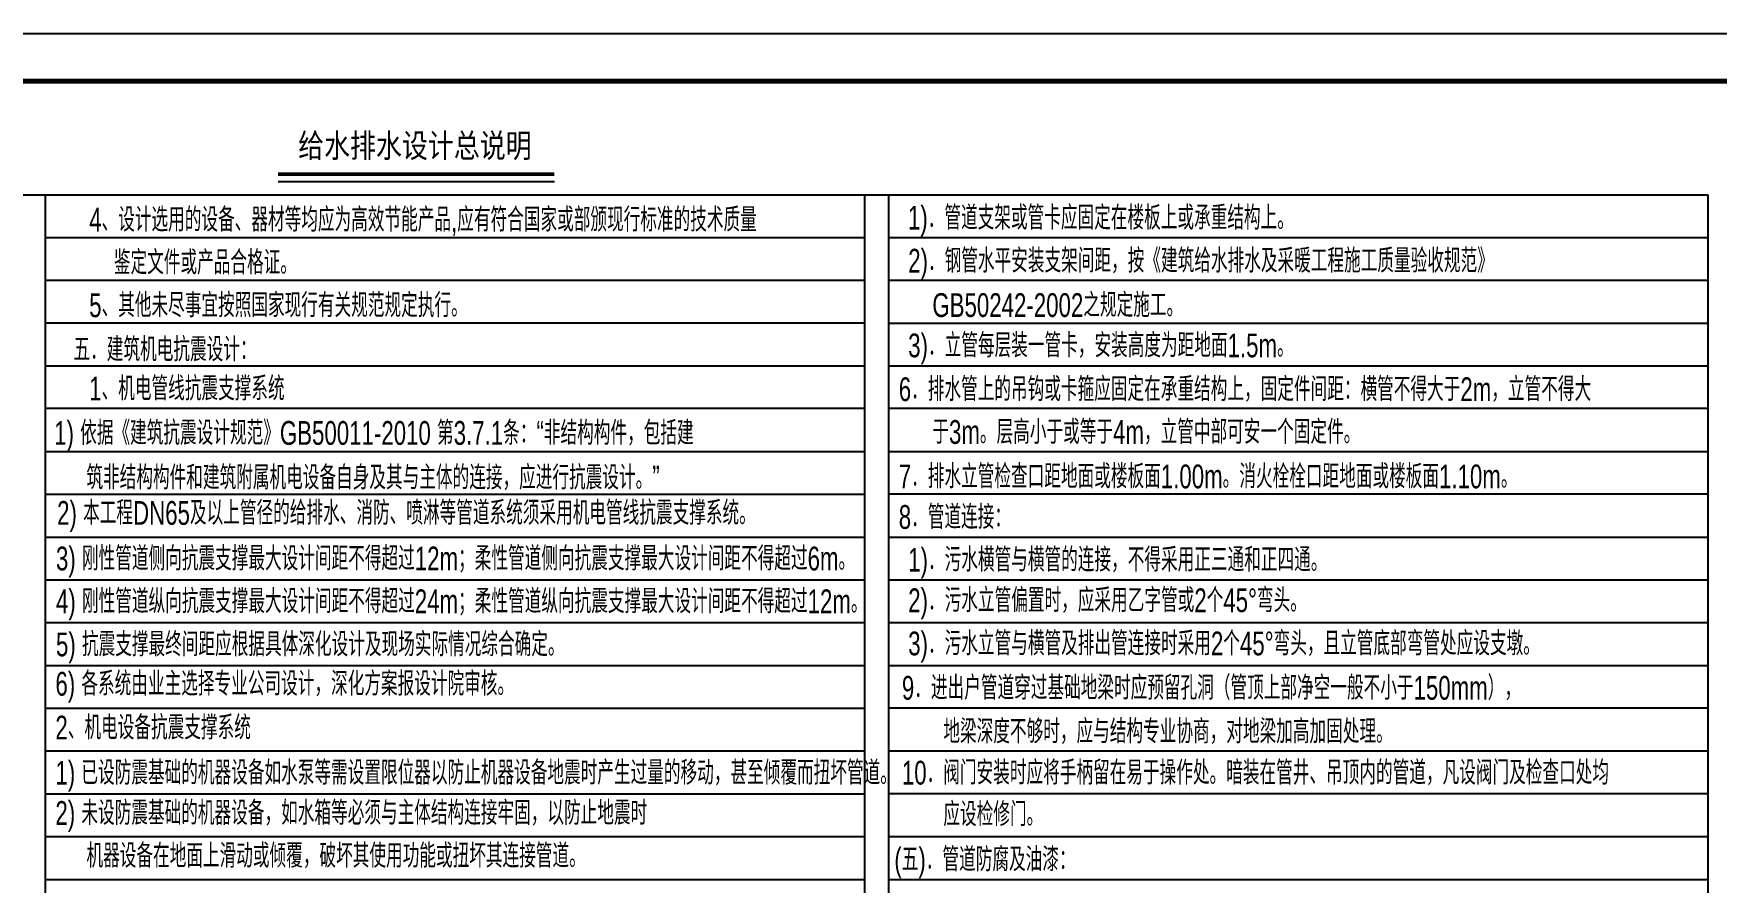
# Model space of a CAD drawing. Extents: x 1635833 to 4277885, y 16914845 to 35313750.
# Drawn here: x 2206757 to 2242144, y 17887159 to 17905008 of the extents above; entities that cross this region are included whole.
import ezdxf
from ezdxf.enums import TextEntityAlignment as Align

# ---------------------------------------------------------------- set-up
doc = ezdxf.new("R2010")
doc.units = 0
doc.header["$LTSCALE"] = 1000
doc.header["$MEASUREMENT"] = 0
for name, color, linetype in [('JZ_0', 7, 'Continuous'), ('JZ_TEXT', 42, 'Continuous'), ('TK', 4, 'Continuous')]:
    doc.layers.add(name, color=color, linetype=linetype)
doc.styles.add('gps_hz', font='hztxt_e.shx', dxfattribs={"width": 0.7, "bigfont": 'hztxt.shx'})
doc.styles.add('宋体', font='', dxfattribs={"width": 0.8})
doc.styles.get('宋体').set_extended_font_data('SimSun')

# ---------------------------------------------------------------- blocks, each defined once
blk = doc.blocks.new('GeYuanFrame_50675522', base_point=(20.09, 4.53))
at = {"layer": 'TK'}
blk.add_lwpolyline([(20.09, 4.53), (20.09, 598.53), (861.09, 598.53), (861.09, 4.53)], close=True, dxfattribs=at)
at = {"layer": 'TK', "const_width": 1}
blk.add_lwpolyline([(45.09, 588.53), (851.09, 588.53), (851.09, 14.53), (45.09, 14.53)], close=True, dxfattribs=at)

msp = doc.modelspace()

# ---------------------------------------------------------------- linework, layer by layer
at = {"layer": 'JZ_0', "color": 8}
for p, q in [((2189273.512, 17901621.315), (2241972.832, 17901621.315)), ((2207006.753, 17853233.255), (2207006.753, 17901621.315)), ((2224239.742, 17853233.255), (2224239.742, 17901621.315)), ((2224739.844, 17853233.255), (2224739.844, 17901621.315)), ((2241972.832, 17853233.255), (2241972.832, 17901621.315)), ((2207006.753, 17900721.315), (2224239.742, 17900721.315)), ((2224739.844, 17900721.315), (2241972.832, 17900721.315)), ((2207006.753, 17899821.315), (2224239.742, 17899821.315)), ((2224739.844, 17899821.315), (2241972.832, 17899821.315)), ((2224239.742, 17898921.315), (2207006.753, 17898921.315)), ((2224739.844, 17898921.315), (2241972.832, 17898921.315)), ((2207006.753, 17898021.315), (2224239.742, 17898021.315)), ((2224739.844, 17898021.315), (2241972.832, 17898021.315)), ((2224239.742, 17897121.315), (2207006.753, 17897121.315)), ((2241972.832, 17897121.315), (2224739.844, 17897121.315)), ((2207006.753, 17896221.315), (2224239.742, 17896221.315)), ((2224739.844, 17896221.315), (2241972.832, 17896221.315)), ((2207006.753, 17895321.315), (2224239.742, 17895321.315)), ((2241972.832, 17895321.315), (2224739.844, 17895321.315)), ((2207006.753, 17894421.315), (2224239.742, 17894421.315)), ((2224739.844, 17894421.315), (2241972.832, 17894421.315)), ((2207006.753, 17893521.315), (2224239.742, 17893521.315)), ((2224739.844, 17893521.315), (2241972.832, 17893521.315)), ((2207006.753, 17892621.315), (2224239.742, 17892621.315)), ((2224739.844, 17892621.315), (2241972.832, 17892621.315)), ((2207006.753, 17891721.315), (2224239.742, 17891721.315)), ((2224739.844, 17891721.315), (2241972.832, 17891721.315)), ((2207006.753, 17890821.315), (2224239.742, 17890821.315)), ((2241972.832, 17890821.315), (2224739.844, 17890821.315)), ((2207006.753, 17889921.315), (2224239.742, 17889921.315)), ((2224739.844, 17889921.315), (2241972.832, 17889921.315)), ((2207006.753, 17889021.315), (2224239.742, 17889021.315)), ((2241972.832, 17889021.315), (2224739.844, 17889021.315)), ((2207006.753, 17888121.315), (2224239.742, 17888121.315)), ((2224739.844, 17888121.315), (2241972.832, 17888121.315)), ((2207006.753, 17887221.315), (2224239.742, 17887221.315)), ((2224739.844, 17887221.315), (2241972.832, 17887221.315))]:
    msp.add_line(p, q, dxfattribs=at)
at = {"layer": 'JZ_TEXT'}
msp.add_line((2211897.566, 17901901.709), (2217706.766, 17901901.709), dxfattribs=at)
at = {"layer": 'JZ_TEXT', "const_width": 75}
msp.add_lwpolyline([(2211897.566, 17902050.891), (2217706.766, 17902050.891)], dxfattribs=at)

# ---------------------------------------------------------------- block references
at = {"xscale": 100, "yscale": 100, "zscale": 100}
msp.add_blockref('GeYuanFrame_50675522', (2186773.512, 17845608.036), dxfattribs=at)

# ---------------------------------------------------------------- texts
at = {"layer": 'JZ_TEXT', "style": '宋体', "width": 0.8}
msp.add_text('给水排水设计总说明', height=500, dxfattribs=at).set_placement((2214774.231, 17902254.363), align=Align.BOTTOM_CENTER)
at = {"layer": 'JZ_TEXT', "style": 'gps_hz', "width": 0.7}
for s, p in [('4、设计选用的设备、器材等均应为高效节能产品,应有符合国家或部颁现行标准的技术质量', (2207924.361, 17900845.323)), ('1)．管道支架或管卡应固定在楼板上或承重结构上。', (2225143.295, 17900886.345)), ('鉴定文件或产品合格证。', (2208444.016, 17899945.323)), ('2)．钢管水平安装支架间距，按《建筑给水排水及采暖工程施工质量验收规范》', (2225148.601, 17899982.618)), ('5、其他未尽事宜按照国家现行有关规范规定执行。', (2207924.361, 17899045.323)), ('GB50242-2002之规定施工。', (2225656.316, 17899049.293)), ('五．建筑机电抗震设计：', (2207594.916, 17898115.786)), ('3)．立管每层装一管卡，安装高度为距地面1.5m。', (2225148.601, 17898201.489)), ('1、机电管线抗震支撑系统', (2207924.361, 17897294.175)), ('6．排水管上的吊钩或卡箍应固定在承重结构上，固定件间距：横管不得大于2m，立管不得大', (2224950.131, 17897280.047)), ('1) 依据《建筑抗震设计规范》GB50011-2010 第3.7.1条：“非结构构件，包括建', (2207188.538, 17896360.405)), ('于3m。层高小于或等于4m，立管中部可安一个固定件。', (2225656.316, 17896380.606)), ('筑非结构构件和建筑附属机电设备自身及其与主体的连接，应进行抗震设计。”', (2207866.21, 17895421.587)), ('7．排水立管检查口距地面或楼板面1.00m。消火栓栓口距地面或楼板面1.10m。', (2224950.131, 17895445.669)), ('2) 本工程DN65及以上管径的给排水、消防、喷淋等管道系统须采用机电管线抗震支撑系统。', (2207250.595, 17894678.262)), ('8．管道连接：', (2224950.131, 17894592.907)), ('3) 刚性管道侧向抗震支撑最大设计间距不得超过12m；柔性管道侧向抗震支撑最大设计间距不得超过6m。', (2207226.015, 17893719.451)), ('1)．污水横管与横管的连接，不得采用正三通和正四通。', (2225148.601, 17893694.046)), ('4) 刚性管道纵向抗震支撑最大设计间距不得超过24m；柔性管道纵向抗震支撑最大设计间距不得超过12m。', (2207226.015, 17892819.451)), ('2)．污水立管偏置时，应采用乙字管或2个45%%d弯头。', (2225148.601, 17892840.916)), ('5) 抗震支撑最终间距应根据具体深化设计及现场实际情况综合确定。', (2207226.015, 17891912.784)), ('3)．污水立管与横管及排出管连接时采用2个45%%d弯头，且立管底部弯管处应设支墩。', (2225148.601, 17891932.706)), ('6) 各系统由业主选择专业公司设计，深化方案报设计院审核。', (2207214.473, 17891085.147)), ('9．进出户管道穿过基础地梁时应预留孔洞（管顶上部净空一般不小于150mm），', (2225015.615, 17890999.621)), ('2、机电设备抗震支撑系统', (2207214.473, 17890164.048)), ('地梁深度不够时，应与结构专业协商，对地梁加高加固处理。', (2225888.474, 17890080.899)), ('1) 已设防震基础的机器设备如水泵等需设置限位器以防止机器设备地震时产生过量的移动，甚至倾覆而扭坏管道。', (2207214.473, 17889212.896)), ('10．阀门安装时应将手柄留在易于操作处。暗装在管井、吊顶内的管道，凡设阀门及检查口处均', (2225015.615, 17889215.365)), ('2) 未设防震基础的机器设备，如水箱等必须与主体结构连接牢固，以防止地震时', (2207214.473, 17888367.951)), ('应设检修门。 ', (2225888.474, 17888340.906)), ('机器设备在地面上滑动或倾覆，破坏其使用功能或扭坏其连接管道。', (2207867.142, 17887467.951)), ('(五)．管道防腐及油漆：', (2224857.071, 17887391.464))]:
    msp.add_text(s, height=500, dxfattribs=at).set_placement(p)

doc.saveas('drawing.dxf')
